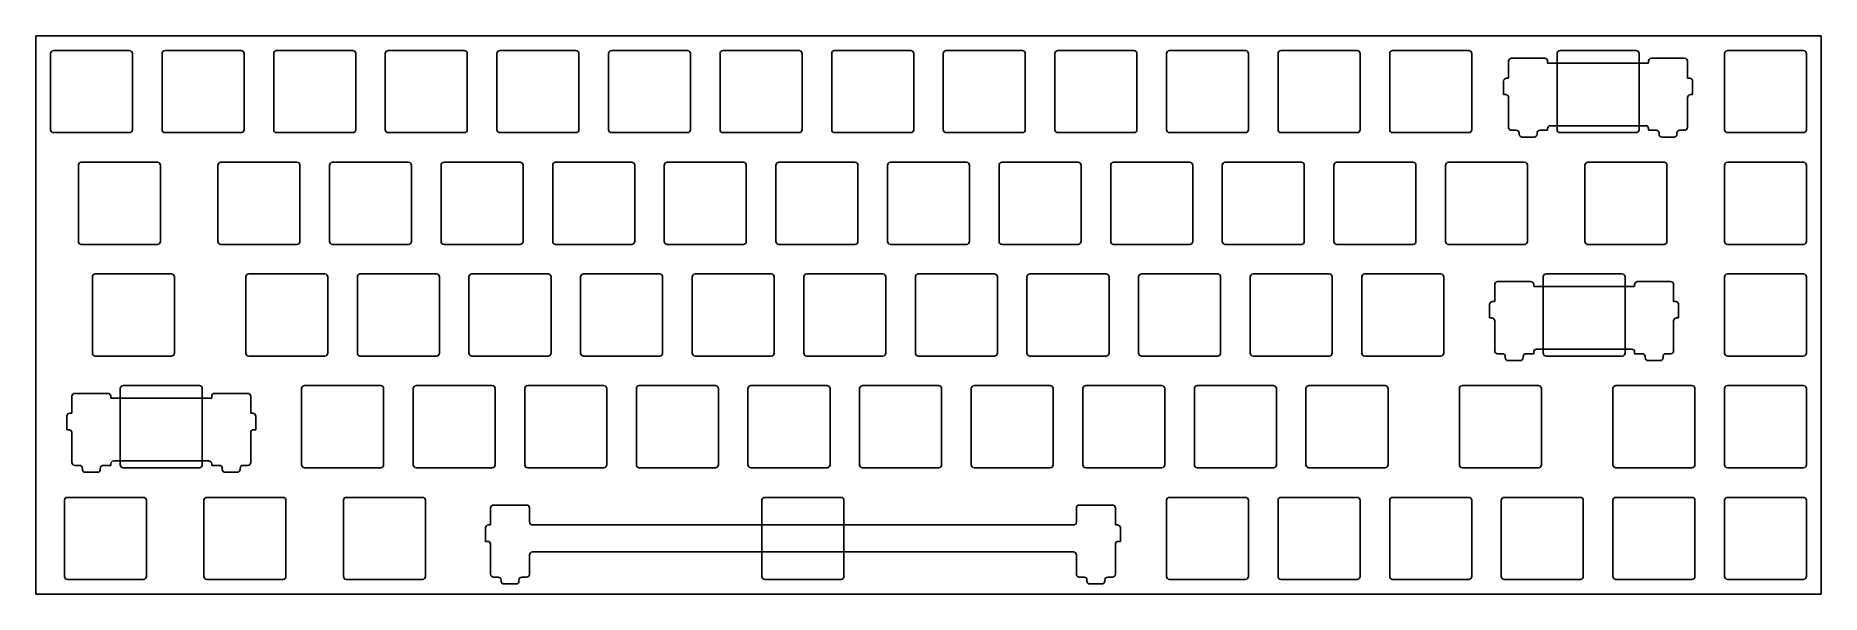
# Model space of a CAD drawing. Header units: millimetres. Extents: x 0 to 305, y -95 to 0.
import ezdxf

# ---------------------------------------------------------------- set-up
doc = ezdxf.new("R2010")
doc.units = ezdxf.units.MM

msp = doc.modelspace()

# ---------------------------------------------------------------- linework, layer by layer
for p, q in [((0, 0), (304.8, 0)), ((0, -95.25), (0, 0)), ((304.8, -95.25), (304.8, 0)), ((2.525, -3.025), (2.525, -16.025)), ((3.025, -2.525), (16.025, -2.525)), ((16.525, -3.025), (16.525, -16.025)), ((21.575, -3.025), (21.575, -16.025)), ((22.075, -2.525), (35.075, -2.525)), ((35.575, -3.025), (35.575, -16.025)), ((40.625, -3.025), (40.625, -16.025)), ((41.125, -2.525), (54.125, -2.525)), ((54.625, -3.025), (54.625, -16.025)), ((59.675, -3.025), (59.675, -16.025)), ((60.175, -2.525), (73.175, -2.525)), ((73.675, -3.025), (73.675, -16.025)), ((78.725, -3.025), (78.725, -16.025)), ((79.225, -2.525), (92.225, -2.525)), ((92.725, -3.025), (92.725, -16.025)), ((97.775, -3.025), (97.775, -16.025)), ((98.275, -2.525), (111.275, -2.525)), ((111.775, -3.025), (111.775, -16.025)), ((116.825, -3.025), (116.825, -16.025)), ((117.325, -2.525), (130.325, -2.525)), ((130.825, -3.025), (130.825, -16.025)), ((135.875, -3.025), (135.875, -16.025)), ((136.375, -2.525), (149.375, -2.525)), ((149.875, -3.025), (149.875, -16.025)), ((154.925, -3.025), (154.925, -16.025)), ((155.425, -2.525), (168.425, -2.525)), ((168.925, -3.025), (168.925, -16.025)), ((173.975, -3.025), (173.975, -16.025)), ((174.475, -2.525), (187.475, -2.525)), ((187.975, -3.025), (187.975, -16.025)), ((193.025, -3.025), (193.025, -16.025)), ((193.525, -2.525), (206.525, -2.525)), ((207.025, -3.025), (207.025, -16.025)), ((212.075, -3.025), (212.075, -16.025)), ((212.575, -2.525), (225.575, -2.525)), ((226.075, -3.025), (226.075, -16.025)), ((231.125, -3.025), (231.125, -16.025)), ((231.625, -2.525), (244.625, -2.525)), ((245.125, -3.025), (245.125, -16.025)), ((259.7, -3.025), (259.7, -16.025)), ((260.2, -2.525), (273.2, -2.525)), ((273.7, -3.025), (273.7, -16.025)), ((288.275, -3.025), (288.275, -16.025)), ((288.775, -2.525), (301.775, -2.525)), ((302.275, -3.025), (302.275, -16.025)), ((251.4346, -7.239), (251.4346, -4.3354)), ((251.9346, -3.8354), (257.5894, -3.8354)), ((258.0894, -4.3354), (258.0894, -4.6482)), ((258.0894, -4.6482), (266.7, -4.6482)), ((275.3106, -4.6482), (266.7, -4.6482)), ((275.3106, -4.3354), (275.3106, -4.6482)), ((281.4654, -3.8354), (275.8106, -3.8354)), ((281.9654, -7.239), (281.9654, -4.3354)), ((250.571, -10.033), (250.571, -7.739)), ((251.071, -7.239), (251.4346, -7.239)), ((282.329, -7.239), (281.9654, -7.239)), ((282.829, -10.033), (282.829, -7.739)), ((250.9346, -10.033), (250.571, -10.033)), ((251.4346, -15.629), (251.4346, -10.533)), ((281.9654, -15.629), (281.9654, -10.533)), ((282.4654, -10.033), (282.829, -10.033)), ((3.025, -16.525), (16.025, -16.525)), ((22.075, -16.525), (35.075, -16.525)), ((41.125, -16.525), (54.125, -16.525)), ((60.175, -16.525), (73.175, -16.525)), ((79.225, -16.525), (92.225, -16.525)), ((98.275, -16.525), (111.275, -16.525)), ((117.325, -16.525), (130.325, -16.525)), ((136.375, -16.525), (149.375, -16.525)), ((155.425, -16.525), (168.425, -16.525)), ((174.475, -16.525), (187.475, -16.525)), ((193.525, -16.525), (206.525, -16.525)), ((212.575, -16.525), (225.575, -16.525)), ((231.625, -16.525), (244.625, -16.525)), ((252.738, -16.129), (251.9346, -16.129)), ((253.238, -16.7974), (253.238, -16.629)), ((255.786, -17.2974), (253.738, -17.2974)), ((256.286, -16.629), (256.286, -16.7974)), ((258.0894, -16.129), (256.786, -16.129)), ((258.0894, -15.8416), (258.0894, -16.129)), ((266.7, -15.3416), (258.5894, -15.3416)), ((260.2, -16.525), (273.2, -16.525)), ((266.7, -15.3416), (274.8106, -15.3416)), ((275.3106, -15.8416), (275.3106, -16.129)), ((275.3106, -16.129), (276.614, -16.129)), ((277.114, -16.629), (277.114, -16.7974)), ((277.614, -17.2974), (279.662, -17.2974)), ((280.162, -16.7974), (280.162, -16.629)), ((280.662, -16.129), (281.4654, -16.129)), ((288.775, -16.525), (301.775, -16.525)), ((7.2875, -22.075), (7.2875, -35.075)), ((7.7875, -21.575), (20.7875, -21.575)), ((21.2875, -22.075), (21.2875, -35.075)), ((31.1, -22.075), (31.1, -35.075)), ((31.6, -21.575), (44.6, -21.575)), ((45.1, -22.075), (45.1, -35.075)), ((50.15, -22.075), (50.15, -35.075)), ((50.65, -21.575), (63.65, -21.575)), ((64.15, -22.075), (64.15, -35.075)), ((69.2, -22.075), (69.2, -35.075)), ((69.7, -21.575), (82.7, -21.575)), ((83.2, -22.075), (83.2, -35.075)), ((88.25, -22.075), (88.25, -35.075)), ((88.75, -21.575), (101.75, -21.575)), ((102.25, -22.075), (102.25, -35.075)), ((107.3, -22.075), (107.3, -35.075)), ((107.8, -21.575), (120.8, -21.575)), ((121.3, -22.075), (121.3, -35.075)), ((126.35, -22.075), (126.35, -35.075)), ((126.85, -21.575), (139.85, -21.575)), ((140.35, -22.075), (140.35, -35.075)), ((145.4, -22.075), (145.4, -35.075)), ((145.9, -21.575), (158.9, -21.575)), ((159.4, -22.075), (159.4, -35.075)), ((164.45, -22.075), (164.45, -35.075)), ((164.95, -21.575), (177.95, -21.575)), ((178.45, -22.075), (178.45, -35.075)), ((183.5, -22.075), (183.5, -35.075)), ((184, -21.575), (197, -21.575)), ((197.5, -22.075), (197.5, -35.075)), ((202.55, -22.075), (202.55, -35.075)), ((203.05, -21.575), (216.05, -21.575)), ((216.55, -22.075), (216.55, -35.075)), ((221.6, -22.075), (221.6, -35.075)), ((222.1, -21.575), (235.1, -21.575)), ((235.6, -22.075), (235.6, -35.075)), ((240.65, -22.075), (240.65, -35.075)), ((241.15, -21.575), (254.15, -21.575)), ((254.65, -22.075), (254.65, -35.075)), ((264.4625, -22.075), (264.4625, -35.075)), ((264.9625, -21.575), (277.9625, -21.575)), ((278.4625, -22.075), (278.4625, -35.075)), ((288.275, -22.075), (288.275, -35.075)), ((288.775, -21.575), (301.775, -21.575)), ((302.275, -22.075), (302.275, -35.075)), ((7.7875, -35.575), (20.7875, -35.575)), ((31.6, -35.575), (44.6, -35.575)), ((50.65, -35.575), (63.65, -35.575)), ((69.7, -35.575), (82.7, -35.575)), ((88.75, -35.575), (101.75, -35.575)), ((107.8, -35.575), (120.8, -35.575)), ((126.85, -35.575), (139.85, -35.575)), ((145.9, -35.575), (158.9, -35.575)), ((164.95, -35.575), (177.95, -35.575)), ((184, -35.575), (197, -35.575)), ((203.05, -35.575), (216.05, -35.575)), ((222.1, -35.575), (235.1, -35.575)), ((241.15, -35.575), (254.15, -35.575)), ((264.9625, -35.575), (277.9625, -35.575)), ((288.775, -35.575), (301.775, -35.575)), ((9.66875, -41.125), (9.66875, -54.125)), ((10.16875, -40.625), (23.16875, -40.625)), ((23.66875, -41.125), (23.66875, -54.125)), ((35.8625, -41.125), (35.8625, -54.125)), ((36.3625, -40.625), (49.3625, -40.625)), ((49.8625, -41.125), (49.8625, -54.125)), ((54.9125, -41.125), (54.9125, -54.125)), ((55.4125, -40.625), (68.4125, -40.625)), ((68.9125, -41.125), (68.9125, -54.125)), ((73.9625, -41.125), (73.9625, -54.125)), ((74.4625, -40.625), (87.4625, -40.625)), ((87.9625, -41.125), (87.9625, -54.125)), ((93.0125, -41.125), (93.0125, -54.125)), ((93.5125, -40.625), (106.5125, -40.625)), ((107.0125, -41.125), (107.0125, -54.125)), ((112.0625, -41.125), (112.0625, -54.125)), ((112.5625, -40.625), (125.5625, -40.625)), ((126.0625, -41.125), (126.0625, -54.125)), ((131.1125, -41.125), (131.1125, -54.125)), ((131.6125, -40.625), (144.6125, -40.625)), ((145.1125, -41.125), (145.1125, -54.125)), ((150.1625, -41.125), (150.1625, -54.125)), ((150.6625, -40.625), (163.6625, -40.625)), ((164.1625, -41.125), (164.1625, -54.125)), ((169.2125, -41.125), (169.2125, -54.125)), ((169.7125, -40.625), (182.7125, -40.625)), ((183.2125, -41.125), (183.2125, -54.125)), ((188.2625, -41.125), (188.2625, -54.125)), ((188.7625, -40.625), (201.7625, -40.625)), ((202.2625, -41.125), (202.2625, -54.125)), ((207.3125, -41.125), (207.3125, -54.125)), ((207.8125, -40.625), (220.8125, -40.625)), ((221.3125, -41.125), (221.3125, -54.125)), ((226.3625, -41.125), (226.3625, -54.125)), ((226.8625, -40.625), (239.8625, -40.625)), ((240.3625, -41.125), (240.3625, -54.125)), ((249.05335, -45.339), (249.05335, -42.4354)), ((249.55335, -41.9354), (255.20815, -41.9354)), ((255.70815, -42.4354), (255.70815, -42.7482)), ((257.31875, -41.125), (257.31875, -54.125)), ((257.81875, -40.625), (270.81875, -40.625)), ((271.31875, -41.125), (271.31875, -54.125)), ((272.92935, -42.4354), (272.92935, -42.7482)), ((279.08415, -41.9354), (273.42935, -41.9354)), ((279.58415, -45.339), (279.58415, -42.4354)), ((288.275, -41.125), (288.275, -54.125)), ((288.775, -40.625), (301.775, -40.625)), ((302.275, -41.125), (302.275, -54.125)), ((248.68975, -45.339), (249.05335, -45.339)), ((255.70815, -42.7482), (264.31875, -42.7482)), ((272.92935, -42.7482), (264.31875, -42.7482)), ((279.94775, -45.339), (279.58415, -45.339)), ((248.18975, -48.133), (248.18975, -45.839)), ((248.55335, -48.133), (248.18975, -48.133)), ((249.05335, -53.729), (249.05335, -48.633)), ((279.58415, -53.729), (279.58415, -48.633)), ((280.08415, -48.133), (280.44775, -48.133)), ((280.44775, -48.133), (280.44775, -45.839)), ((10.16875, -54.625), (23.16875, -54.625)), ((36.3625, -54.625), (49.3625, -54.625)), ((55.4125, -54.625), (68.4125, -54.625)), ((74.4625, -54.625), (87.4625, -54.625)), ((93.5125, -54.625), (106.5125, -54.625)), ((112.5625, -54.625), (125.5625, -54.625)), ((131.6125, -54.625), (144.6125, -54.625)), ((150.6625, -54.625), (163.6625, -54.625)), ((169.7125, -54.625), (182.7125, -54.625)), ((188.7625, -54.625), (201.7625, -54.625)), ((207.8125, -54.625), (220.8125, -54.625)), ((226.8625, -54.625), (239.8625, -54.625)), ((250.35675, -54.229), (249.55335, -54.229)), ((250.85675, -54.8974), (250.85675, -54.729)), ((253.90475, -54.729), (253.90475, -54.8974)), ((255.70815, -54.229), (254.40475, -54.229)), ((255.70815, -53.9416), (255.70815, -54.229)), ((264.31875, -53.4416), (256.20815, -53.4416)), ((257.81875, -54.625), (270.81875, -54.625)), ((264.31875, -53.4416), (272.42935, -53.4416)), ((272.92935, -53.9416), (272.92935, -54.229)), ((272.92935, -54.229), (274.23275, -54.229)), ((274.73275, -54.729), (274.73275, -54.8974)), ((277.78075, -54.8974), (277.78075, -54.729)), ((278.28075, -54.229), (279.08415, -54.229)), ((288.775, -54.625), (301.775, -54.625)), ((253.40475, -55.3974), (251.35675, -55.3974)), ((275.23275, -55.3974), (277.28075, -55.3974)), ((14.43125, -60.175), (14.43125, -73.175)), ((14.93125, -59.675), (27.93125, -59.675)), ((28.43125, -60.175), (28.43125, -73.175)), ((45.3875, -60.175), (45.3875, -73.175)), ((45.8875, -59.675), (58.8875, -59.675)), ((59.3875, -60.175), (59.3875, -73.175)), ((64.4375, -60.175), (64.4375, -73.175)), ((64.9375, -59.675), (77.9375, -59.675)), ((78.4375, -60.175), (78.4375, -73.175)), ((83.4875, -60.175), (83.4875, -73.175)), ((83.9875, -59.675), (96.9875, -59.675)), ((97.4875, -60.175), (97.4875, -73.175)), ((102.5375, -60.175), (102.5375, -73.175)), ((103.0375, -59.675), (116.0375, -59.675)), ((116.5375, -60.175), (116.5375, -73.175)), ((121.5875, -60.175), (121.5875, -73.175)), ((122.0875, -59.675), (135.0875, -59.675)), ((135.5875, -60.175), (135.5875, -73.175)), ((140.6375, -60.175), (140.6375, -73.175)), ((141.1375, -59.675), (154.1375, -59.675)), ((154.6375, -60.175), (154.6375, -73.175)), ((159.6875, -60.175), (159.6875, -73.175)), ((160.1875, -59.675), (173.1875, -59.675)), ((173.6875, -60.175), (173.6875, -73.175)), ((178.7375, -60.175), (178.7375, -73.175)), ((179.2375, -59.675), (192.2375, -59.675)), ((192.7375, -60.175), (192.7375, -73.175)), ((197.7875, -60.175), (197.7875, -73.175)), ((198.2875, -59.675), (211.2875, -59.675)), ((211.7875, -60.175), (211.7875, -73.175)), ((216.8375, -60.175), (216.8375, -73.175)), ((217.3375, -59.675), (230.3375, -59.675)), ((230.8375, -60.175), (230.8375, -73.175)), ((243.03125, -60.175), (243.03125, -73.175)), ((243.53125, -59.675), (256.53125, -59.675)), ((257.03125, -60.175), (257.03125, -73.175)), ((269.225, -60.175), (269.225, -73.175)), ((269.725, -59.675), (282.725, -59.675)), ((283.225, -60.175), (283.225, -73.175)), ((288.275, -60.175), (288.275, -73.175)), ((288.775, -59.675), (301.775, -59.675)), ((302.275, -60.175), (302.275, -73.175)), ((6.16585, -64.389), (6.16585, -61.4854)), ((6.66585, -60.9854), (12.32065, -60.9854)), ((12.82065, -61.4854), (12.82065, -61.7982)), ((12.82065, -61.7982), (21.43125, -61.7982)), ((30.04185, -61.7982), (21.43125, -61.7982)), ((30.04185, -61.4854), (30.04185, -61.7982)), ((36.19665, -60.9854), (30.54185, -60.9854)), ((36.69665, -64.389), (36.69665, -61.4854)), ((5.30225, -67.183), (5.30225, -64.889)), ((5.80225, -64.389), (6.16585, -64.389)), ((37.06025, -64.389), (36.69665, -64.389)), ((37.56025, -67.183), (37.56025, -64.889)), ((5.66585, -67.183), (5.30225, -67.183)), ((6.16585, -72.779), (6.16585, -67.683)), ((36.69665, -72.779), (36.69665, -67.683)), ((37.19665, -67.183), (37.56025, -67.183)), ((12.82065, -72.9916), (12.82065, -73.279)), ((21.43125, -72.4916), (13.32065, -72.4916)), ((21.43125, -72.4916), (29.54185, -72.4916)), ((30.04185, -72.9916), (30.04185, -73.279)), ((7.46925, -73.279), (6.66585, -73.279)), ((7.96925, -73.9474), (7.96925, -73.779)), ((10.51725, -74.4474), (8.46925, -74.4474)), ((11.01725, -73.779), (11.01725, -73.9474)), ((12.82065, -73.279), (11.51725, -73.279)), ((14.93125, -73.675), (27.93125, -73.675)), ((30.04185, -73.279), (31.34525, -73.279)), ((31.84525, -73.779), (31.84525, -73.9474)), ((32.34525, -74.4474), (34.39325, -74.4474)), ((34.89325, -73.9474), (34.89325, -73.779)), ((35.39325, -73.279), (36.19665, -73.279)), ((45.8875, -73.675), (58.8875, -73.675)), ((64.9375, -73.675), (77.9375, -73.675)), ((83.9875, -73.675), (96.9875, -73.675)), ((103.0375, -73.675), (116.0375, -73.675)), ((122.0875, -73.675), (135.0875, -73.675)), ((141.1375, -73.675), (154.1375, -73.675)), ((160.1875, -73.675), (173.1875, -73.675)), ((179.2375, -73.675), (192.2375, -73.675)), ((198.2875, -73.675), (211.2875, -73.675)), ((217.3375, -73.675), (230.3375, -73.675)), ((243.53125, -73.675), (256.53125, -73.675)), ((269.725, -73.675), (282.725, -73.675)), ((288.775, -73.675), (301.775, -73.675)), ((4.90625, -79.225), (4.90625, -92.225)), ((5.40625, -78.725), (18.40625, -78.725)), ((18.90625, -79.225), (18.90625, -92.225)), ((28.71875, -79.225), (28.71875, -92.225)), ((29.21875, -78.725), (42.21875, -78.725)), ((42.71875, -79.225), (42.71875, -92.225)), ((52.53125, -79.225), (52.53125, -92.225)), ((53.03125, -78.725), (66.03125, -78.725)), ((66.53125, -79.225), (66.53125, -92.225)), ((123.96875, -79.225), (123.96875, -92.225)), ((124.46875, -78.725), (137.46875, -78.725)), ((137.96875, -79.225), (137.96875, -92.225)), ((193.025, -79.225), (193.025, -92.225)), ((193.525, -78.725), (206.525, -78.725)), ((207.025, -79.225), (207.025, -92.225)), ((212.075, -79.225), (212.075, -92.225)), ((212.575, -78.725), (225.575, -78.725)), ((226.075, -79.225), (226.075, -92.225)), ((231.125, -79.225), (231.125, -92.225)), ((231.625, -78.725), (244.625, -78.725)), ((245.125, -79.225), (245.125, -92.225)), ((250.175, -79.225), (250.175, -92.225)), ((250.675, -78.725), (263.675, -78.725)), ((264.175, -79.225), (264.175, -92.225)), ((269.225, -79.225), (269.225, -92.225)), ((269.725, -78.725), (282.725, -78.725)), ((283.225, -79.225), (283.225, -92.225)), ((288.275, -79.225), (288.275, -92.225)), ((288.775, -78.725), (301.775, -78.725)), ((302.275, -79.225), (302.275, -92.225)), ((77.64135, -83.439), (77.64135, -80.5354)), ((78.14135, -80.0354), (83.79615, -80.0354)), ((84.29615, -80.5354), (84.29615, -82.925)), ((177.64135, -80.5354), (177.64135, -82.925)), ((183.79615, -80.0354), (178.14135, -80.0354)), ((184.29615, -83.439), (184.29615, -80.5354)), ((76.77775, -86.233), (76.77775, -83.939)), ((77.27775, -83.439), (77.64135, -83.439)), ((84.79615, -83.425), (130.96875, -83.425)), ((177.14135, -83.425), (130.96875, -83.425)), ((184.65975, -83.439), (184.29615, -83.439)), ((185.15975, -86.233), (185.15975, -83.939)), ((77.14135, -86.233), (76.77775, -86.233)), ((77.64135, -91.829), (77.64135, -86.733)), ((130.96875, -88.025), (84.79615, -88.025)), ((130.96875, -88.025), (177.14135, -88.025)), ((184.29615, -91.829), (184.29615, -86.733)), ((184.79615, -86.233), (185.15975, -86.233)), ((84.29615, -88.525), (84.29615, -91.829)), ((177.64135, -88.525), (177.64135, -91.829)), ((5.40625, -92.725), (18.40625, -92.725)), ((29.21875, -92.725), (42.21875, -92.725)), ((53.03125, -92.725), (66.03125, -92.725)), ((78.94475, -92.329), (78.14135, -92.329)), ((79.44475, -92.9974), (79.44475, -92.829)), ((81.99275, -93.4974), (79.94475, -93.4974)), ((82.49275, -92.829), (82.49275, -92.9974)), ((83.79615, -92.329), (82.99275, -92.329)), ((124.46875, -92.725), (137.46875, -92.725)), ((178.14135, -92.329), (178.94475, -92.329)), ((179.44475, -92.829), (179.44475, -92.9974)), ((179.94475, -93.4974), (181.99275, -93.4974)), ((182.49275, -92.9974), (182.49275, -92.829)), ((182.99275, -92.329), (183.79615, -92.329)), ((193.525, -92.725), (206.525, -92.725)), ((212.575, -92.725), (225.575, -92.725)), ((231.625, -92.725), (244.625, -92.725)), ((250.675, -92.725), (263.675, -92.725)), ((269.725, -92.725), (282.725, -92.725)), ((288.775, -92.725), (301.775, -92.725)), ((0, -95.25), (304.8, -95.25))]:
    msp.add_line(p, q)
for centre, start, end in [((3.025, -3.025), 90, 180), ((16.025, -3.025), 0, 90), ((22.075, -3.025), 90, 180), ((35.075, -3.025), 0, 90), ((41.125, -3.025), 90, 180), ((54.125, -3.025), 0, 90), ((60.175, -3.025), 90, 180), ((73.175, -3.025), 0, 90), ((79.225, -3.025), 90, 180), ((92.225, -3.025), 0, 90), ((98.275, -3.025), 90, 180), ((111.275, -3.025), 0, 90), ((117.325, -3.025), 90, 180), ((130.325, -3.025), 0, 90), ((136.375, -3.025), 90, 180), ((149.375, -3.025), 0, 90), ((155.425, -3.025), 90, 180), ((168.425, -3.025), 0, 90), ((174.475, -3.025), 90, 180), ((187.475, -3.025), 0, 90), ((193.525, -3.025), 90, 180), ((206.525, -3.025), 0, 90), ((212.575, -3.025), 90, 180), ((225.575, -3.025), 0, 90), ((231.625, -3.025), 90, 180), ((244.625, -3.025), 0, 90), ((260.2, -3.025), 90, 180), ((273.2, -3.025), 0, 90), ((288.775, -3.025), 90, 180), ((301.775, -3.025), 0, 90), ((251.9346, -4.3354), 90, 180), ((257.5894, -4.3354), 0, 90), ((275.8106, -4.3354), 90, 180), ((281.4654, -4.3354), 0, 90), ((251.071, -7.739), 90, 180), ((282.329, -7.739), 0, 90), ((250.9346, -10.533), 0, 90), ((282.4654, -10.533), 90, 180), ((3.025, -16.025), 180, 270), ((16.025, -16.025), 270, 0), ((22.075, -16.025), 180, 270), ((35.075, -16.025), 270, 0), ((41.125, -16.025), 180, 270), ((54.125, -16.025), 270, 0), ((60.175, -16.025), 180, 270), ((73.175, -16.025), 270, 0), ((79.225, -16.025), 180, 270), ((92.225, -16.025), 270, 0), ((98.275, -16.025), 180, 270), ((111.275, -16.025), 270, 0), ((117.325, -16.025), 180, 270), ((130.325, -16.025), 270, 0), ((136.375, -16.025), 180, 270), ((149.375, -16.025), 270, 0), ((155.425, -16.025), 180, 270), ((168.425, -16.025), 270, 0), ((174.475, -16.025), 180, 270), ((187.475, -16.025), 270, 0), ((193.525, -16.025), 180, 270), ((206.525, -16.025), 270, 0), ((212.575, -16.025), 180, 270), ((225.575, -16.025), 270, 0), ((231.625, -16.025), 180, 270), ((244.625, -16.025), 270, 0), ((251.9346, -15.629), 180, 270), ((252.738, -16.629), 0, 90), ((253.738, -16.7974), 180, 270), ((255.786, -16.7974), 270, 0), ((256.786, -16.629), 90, 180), ((258.5894, -15.8416), 90, 180), ((260.2, -16.025), 180, 270), ((273.2, -16.025), 270, 0), ((274.8106, -15.8416), 0, 90), ((276.614, -16.629), 0, 90), ((277.614, -16.7974), 180, 270), ((279.662, -16.7974), 270, 0), ((280.662, -16.629), 90, 180), ((281.4654, -15.629), 270, 0), ((288.775, -16.025), 180, 270), ((301.775, -16.025), 270, 0), ((7.7875, -22.075), 90, 180), ((20.7875, -22.075), 0, 90), ((31.6, -22.075), 90, 180), ((44.6, -22.075), 0, 90), ((50.65, -22.075), 90, 180), ((63.65, -22.075), 0, 90), ((69.7, -22.075), 90, 180), ((82.7, -22.075), 0, 90), ((88.75, -22.075), 90, 180), ((101.75, -22.075), 0, 90), ((107.8, -22.075), 90, 180), ((120.8, -22.075), 0, 90), ((126.85, -22.075), 90, 180), ((139.85, -22.075), 0, 90), ((145.9, -22.075), 90, 180), ((158.9, -22.075), 0, 90), ((164.95, -22.075), 90, 180), ((177.95, -22.075), 0, 90), ((184, -22.075), 90, 180), ((197, -22.075), 0, 90), ((203.05, -22.075), 90, 180), ((216.05, -22.075), 0, 90), ((222.1, -22.075), 90, 180), ((235.1, -22.075), 0, 90), ((241.15, -22.075), 90, 180), ((254.15, -22.075), 0, 90), ((264.9625, -22.075), 90, 180), ((277.9625, -22.075), 0, 90), ((288.775, -22.075), 90, 180), ((301.775, -22.075), 0, 90), ((7.7875, -35.075), 180, 270), ((20.7875, -35.075), 270, 0), ((31.6, -35.075), 180, 270), ((44.6, -35.075), 270, 0), ((50.65, -35.075), 180, 270), ((63.65, -35.075), 270, 0), ((69.7, -35.075), 180, 270), ((82.7, -35.075), 270, 0), ((88.75, -35.075), 180, 270), ((101.75, -35.075), 270, 0), ((107.8, -35.075), 180, 270), ((120.8, -35.075), 270, 0), ((126.85, -35.075), 180, 270), ((139.85, -35.075), 270, 0), ((145.9, -35.075), 180, 270), ((158.9, -35.075), 270, 0), ((164.95, -35.075), 180, 270), ((177.95, -35.075), 270, 0), ((184, -35.075), 180, 270), ((197, -35.075), 270, 0), ((203.05, -35.075), 180, 270), ((216.05, -35.075), 270, 0), ((222.1, -35.075), 180, 270), ((235.1, -35.075), 270, 0), ((241.15, -35.075), 180, 270), ((254.15, -35.075), 270, 0), ((264.9625, -35.075), 180, 270), ((277.9625, -35.075), 270, 0), ((288.775, -35.075), 180, 270), ((301.775, -35.075), 270, 0), ((10.16875, -41.125), 90, 180), ((23.16875, -41.125), 0, 90), ((36.3625, -41.125), 90, 180), ((49.3625, -41.125), 0, 90), ((55.4125, -41.125), 90, 180), ((68.4125, -41.125), 0, 90), ((74.4625, -41.125), 90, 180), ((87.4625, -41.125), 0, 90), ((93.5125, -41.125), 90, 180), ((106.5125, -41.125), 0, 90), ((112.5625, -41.125), 90, 180), ((125.5625, -41.125), 0, 90), ((131.6125, -41.125), 90, 180), ((144.6125, -41.125), 0, 90), ((150.6625, -41.125), 90, 180), ((163.6625, -41.125), 0, 90), ((169.7125, -41.125), 90, 180), ((182.7125, -41.125), 0, 90), ((188.7625, -41.125), 90, 180), ((201.7625, -41.125), 0, 90), ((207.8125, -41.125), 90, 180), ((220.8125, -41.125), 0, 90), ((226.8625, -41.125), 90, 180), ((239.8625, -41.125), 0, 90), ((249.55335, -42.4354), 90, 180), ((255.20815, -42.4354), 0, 90), ((257.81875, -41.125), 90, 180), ((270.81875, -41.125), 0, 90), ((273.42935, -42.4354), 90, 180), ((279.08415, -42.4354), 0, 90), ((288.775, -41.125), 90, 180), ((301.775, -41.125), 0, 90), ((248.68975, -45.839), 90, 180), ((279.94775, -45.839), 0, 90), ((248.55335, -48.633), 0, 90), ((280.08415, -48.633), 90, 180), ((10.16875, -54.125), 180, 270), ((23.16875, -54.125), 270, 0), ((36.3625, -54.125), 180, 270), ((49.3625, -54.125), 270, 0), ((55.4125, -54.125), 180, 270), ((68.4125, -54.125), 270, 0), ((74.4625, -54.125), 180, 270), ((87.4625, -54.125), 270, 0), ((93.5125, -54.125), 180, 270), ((106.5125, -54.125), 270, 0), ((112.5625, -54.125), 180, 270), ((125.5625, -54.125), 270, 0), ((131.6125, -54.125), 180, 270), ((144.6125, -54.125), 270, 0), ((150.6625, -54.125), 180, 270), ((163.6625, -54.125), 270, 0), ((169.7125, -54.125), 180, 270), ((182.7125, -54.125), 270, 0), ((188.7625, -54.125), 180, 270), ((201.7625, -54.125), 270, 0), ((207.8125, -54.125), 180, 270), ((220.8125, -54.125), 270, 0), ((226.8625, -54.125), 180, 270), ((239.8625, -54.125), 270, 0), ((249.55335, -53.729), 180, 270), ((250.35675, -54.729), 0, 90), ((254.40475, -54.729), 90, 180), ((256.20815, -53.9416), 90, 180), ((257.81875, -54.125), 180, 270), ((270.81875, -54.125), 270, 0), ((272.42935, -53.9416), 0, 90), ((274.23275, -54.729), 0, 90), ((278.28075, -54.729), 90, 180), ((279.08415, -53.729), 270, 0), ((288.775, -54.125), 180, 270), ((301.775, -54.125), 270, 0), ((251.35675, -54.8974), 180, 270), ((253.40475, -54.8974), 270, 0), ((275.23275, -54.8974), 180, 270), ((277.28075, -54.8974), 270, 0), ((14.93125, -60.175), 90, 180), ((27.93125, -60.175), 0, 90), ((45.8875, -60.175), 90, 180), ((58.8875, -60.175), 0, 90), ((64.9375, -60.175), 90, 180), ((77.9375, -60.175), 0, 90), ((83.9875, -60.175), 90, 180), ((96.9875, -60.175), 0, 90), ((103.0375, -60.175), 90, 180), ((116.0375, -60.175), 0, 90), ((122.0875, -60.175), 90, 180), ((135.0875, -60.175), 0, 90), ((141.1375, -60.175), 90, 180), ((154.1375, -60.175), 0, 90), ((160.1875, -60.175), 90, 180), ((173.1875, -60.175), 0, 90), ((179.2375, -60.175), 90, 180), ((192.2375, -60.175), 0, 90), ((198.2875, -60.175), 90, 180), ((211.2875, -60.175), 0, 90), ((217.3375, -60.175), 90, 180), ((230.3375, -60.175), 0, 90), ((243.53125, -60.175), 90, 180), ((256.53125, -60.175), 0, 90), ((269.725, -60.175), 90, 180), ((282.725, -60.175), 0, 90), ((288.775, -60.175), 90, 180), ((301.775, -60.175), 0, 90), ((6.66585, -61.4854), 90, 180), ((12.32065, -61.4854), 0, 90), ((30.54185, -61.4854), 90, 180), ((36.19665, -61.4854), 0, 90), ((5.80225, -64.889), 90, 180), ((37.06025, -64.889), 0, 90), ((5.66585, -67.683), 0, 90), ((37.19665, -67.683), 90, 180), ((6.66585, -72.779), 180, 270), ((13.32065, -72.9916), 90, 180), ((29.54185, -72.9916), 0, 90), ((36.19665, -72.779), 270, 0), ((7.46925, -73.779), 0, 90), ((8.46925, -73.9474), 180, 270), ((10.51725, -73.9474), 270, 0), ((11.51725, -73.779), 90, 180), ((14.93125, -73.175), 180, 270), ((27.93125, -73.175), 270, 0), ((31.34525, -73.779), 0, 90), ((32.34525, -73.9474), 180, 270), ((34.39325, -73.9474), 270, 0), ((35.39325, -73.779), 90, 180), ((45.8875, -73.175), 180, 270), ((58.8875, -73.175), 270, 0), ((64.9375, -73.175), 180, 270), ((77.9375, -73.175), 270, 0), ((83.9875, -73.175), 180, 270), ((96.9875, -73.175), 270, 0), ((103.0375, -73.175), 180, 270), ((116.0375, -73.175), 270, 0), ((122.0875, -73.175), 180, 270), ((135.0875, -73.175), 270, 0), ((141.1375, -73.175), 180, 270), ((154.1375, -73.175), 270, 0), ((160.1875, -73.175), 180, 270), ((173.1875, -73.175), 270, 0), ((179.2375, -73.175), 180, 270), ((192.2375, -73.175), 270, 0), ((198.2875, -73.175), 180, 270), ((211.2875, -73.175), 270, 0), ((217.3375, -73.175), 180, 270), ((230.3375, -73.175), 270, 0), ((243.53125, -73.175), 180, 270), ((256.53125, -73.175), 270, 0), ((269.725, -73.175), 180, 270), ((282.725, -73.175), 270, 0), ((288.775, -73.175), 180, 270), ((301.775, -73.175), 270, 0), ((5.40625, -79.225), 90, 180), ((18.40625, -79.225), 0, 90), ((29.21875, -79.225), 90, 180), ((42.21875, -79.225), 0, 90), ((53.03125, -79.225), 90, 180), ((66.03125, -79.225), 0, 90), ((124.46875, -79.225), 90, 180), ((137.46875, -79.225), 0, 90), ((193.525, -79.225), 90, 180), ((206.525, -79.225), 0, 90), ((212.575, -79.225), 90, 180), ((225.575, -79.225), 0, 90), ((231.625, -79.225), 90, 180), ((244.625, -79.225), 0, 90), ((250.675, -79.225), 90, 180), ((263.675, -79.225), 0, 90), ((269.725, -79.225), 90, 180), ((282.725, -79.225), 0, 90), ((288.775, -79.225), 90, 180), ((301.775, -79.225), 0, 90), ((78.14135, -80.5354), 90, 180), ((83.79615, -80.5354), 0, 90), ((178.14135, -80.5354), 90, 180), ((183.79615, -80.5354), 0, 90), ((77.27775, -83.939), 90, 180), ((84.79615, -82.925), 180, 270), ((177.14135, -82.925), 270, 0), ((184.65975, -83.939), 0, 90), ((77.14135, -86.733), 0, 90), ((84.79615, -88.525), 90, 180), ((177.14135, -88.525), 0, 90), ((184.79615, -86.733), 90, 180), ((5.40625, -92.225), 180, 270), ((18.40625, -92.225), 270, 0), ((29.21875, -92.225), 180, 270), ((42.21875, -92.225), 270, 0), ((53.03125, -92.225), 180, 270), ((66.03125, -92.225), 270, 0), ((78.14135, -91.829), 180, 270), ((78.94475, -92.829), 0, 90), ((79.94475, -92.9974), 180, 270), ((81.99275, -92.9974), 270, 0), ((82.99275, -92.829), 90, 180), ((83.79615, -91.829), 270, 0), ((124.46875, -92.225), 180, 270), ((137.46875, -92.225), 270, 0), ((178.14135, -91.829), 180, 270), ((178.94475, -92.829), 0, 90), ((179.94475, -92.9974), 180, 270), ((181.99275, -92.9974), 270, 0), ((182.99275, -92.829), 90, 180), ((183.79615, -91.829), 270, 0), ((193.525, -92.225), 180, 270), ((206.525, -92.225), 270, 0), ((212.575, -92.225), 180, 270), ((225.575, -92.225), 270, 0), ((231.625, -92.225), 180, 270), ((244.625, -92.225), 270, 0), ((250.675, -92.225), 180, 270), ((263.675, -92.225), 270, 0), ((269.725, -92.225), 180, 270), ((282.725, -92.225), 270, 0), ((288.775, -92.225), 180, 270), ((301.775, -92.225), 270, 0)]:
    msp.add_arc(centre, 0.5, start, end)

doc.saveas('drawing.dxf')
